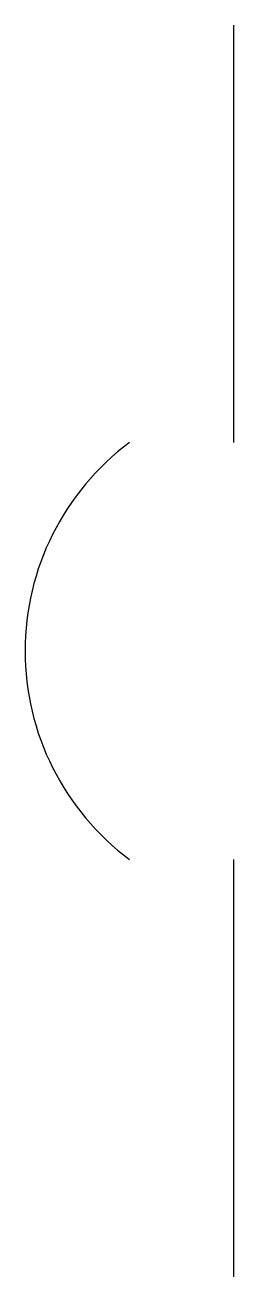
# Model space of a CAD drawing. Extents: x -0.125 to 0, y 0 to 0.75.
import ezdxf

# ---------------------------------------------------------------- set-up
doc = ezdxf.new("R2010")
doc.units = 0
doc.header["$MEASUREMENT"] = 0
doc.layers.get('0').update_dxf_attribs({"linetype": 'CONTINUOUS'})

msp = doc.modelspace()

# ---------------------------------------------------------------- linework, layer by layer
for p, q in [((0, 0.5), (0, 0.75)), ((0, 0), (0, 0.25))]:
    msp.add_line(p, q)
msp.add_arc((0.03125, 0.375), 0.15625, 126.8699, 233.1301)

doc.saveas('drawing.dxf')
